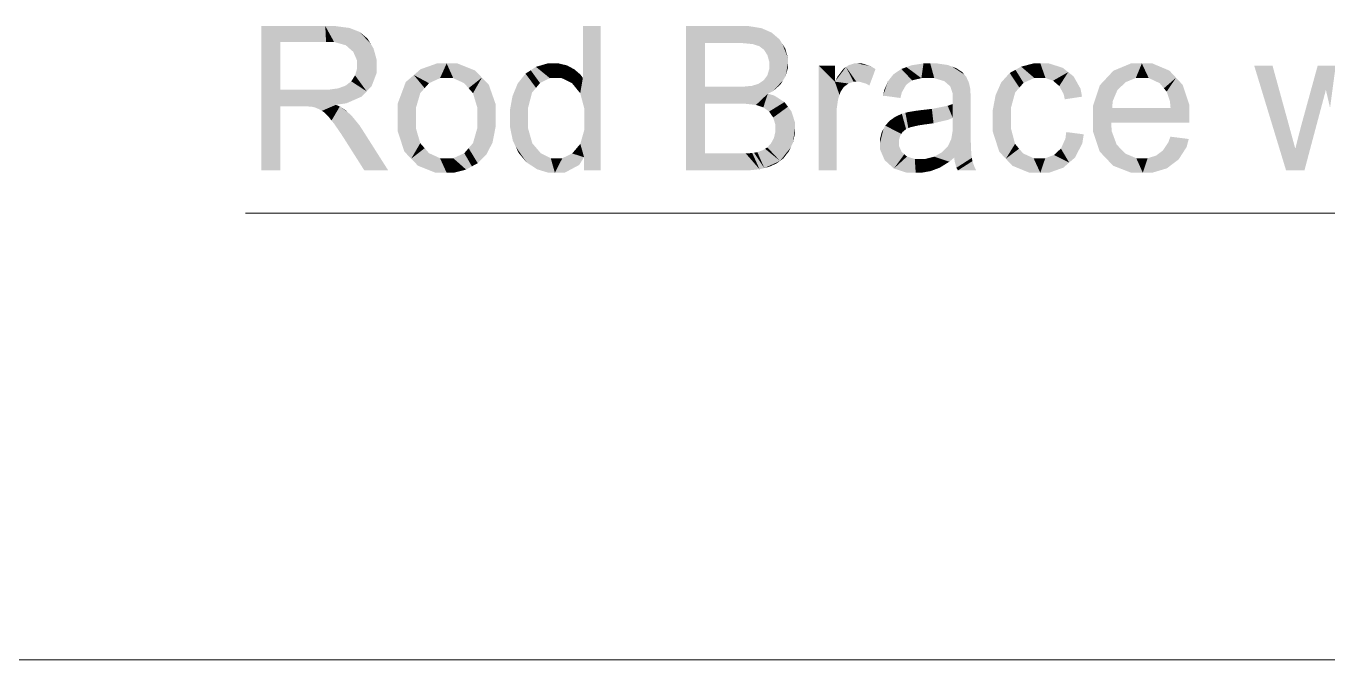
# Model space of a CAD drawing. Header units: millimetres. Extents: x 2 to 579, y 1 to 405.
# Drawn here: x 161.01 to 180, y 75.82 to 85.06 of the extents above; entities that cross this region are included whole.
import ezdxf

# ---------------------------------------------------------------- set-up
doc = ezdxf.new("R2010")
doc.units = ezdxf.units.MM
doc.linetypes.add('XKITLINE00', pattern=[0])
doc.layers.add('LinkedObject', color=7, linetype='Continuous', lineweight=0)

# ---------------------------------------------------------------- blocks, each defined once
blk = doc.blocks.new('*A4')
at = {"layer": 'LinkedObject'}
for points in [[(164.72, 84.134), (164.442, 82.957), (164.442, 85.063)], [(164.442, 85.063), (164.72, 84.831), (164.72, 84.134)], [(165.385, 84.831), (164.442, 85.063), (165.374, 85.063)], [(164.72, 84.831), (164.442, 85.063), (165.385, 84.831)], [(165.374, 85.063), (165.502, 84.831), (165.385, 84.831)], [(165.728, 85.035), (165.374, 85.063), (165.514, 85.063)], [(165.801, 85.006), (165.374, 85.063), (165.728, 85.035)], [(165.673, 84.783), (165.374, 85.063), (165.801, 85.006)], [(165.502, 84.831), (165.374, 85.063), (165.673, 84.783)], [(169.389, 85.063), (169.13, 84.307), (169.13, 85.063)], [(169.389, 85.063), (169.153, 83.854), (169.13, 84.307)], [(169.153, 83.854), (169.389, 85.063), (169.389, 82.957)], [(170.633, 85.063), (170.911, 83.93), (170.633, 82.957)], [(170.911, 84.178), (170.911, 83.93), (170.633, 85.063)], [(170.633, 85.063), (170.911, 84.815), (170.911, 84.178)], [(171.333, 84.815), (170.633, 85.063), (171.424, 85.063)], [(170.911, 84.815), (170.633, 85.063), (171.333, 84.815)], [(171.333, 84.815), (171.424, 85.063), (171.447, 84.815)], [(171.424, 85.063), (171.607, 84.8), (171.447, 84.815)], [(171.544, 85.063), (171.607, 84.8), (171.424, 85.063)], [(171.738, 85.031), (171.607, 84.8), (171.544, 85.063)], [(165.801, 85.006), (165.727, 84.735), (165.673, 84.783)], [(165.874, 84.978), (165.727, 84.735), (165.801, 85.006)], [(165.727, 84.735), (165.874, 84.978), (165.782, 84.687)], [(165.782, 84.687), (165.874, 84.978), (166.035, 84.806)], [(166.035, 84.806), (165.874, 84.978), (165.991, 84.878)], [(171.607, 84.8), (171.738, 85.031), (171.654, 84.785)], [(171.654, 84.785), (171.738, 85.031), (171.701, 84.77)], [(171.701, 84.77), (171.738, 85.031), (171.811, 84.999)], [(171.811, 84.999), (171.773, 84.716), (171.701, 84.77)], [(171.884, 84.967), (171.773, 84.716), (171.811, 84.999)], [(171.998, 84.869), (171.773, 84.716), (171.884, 84.967)], [(166.035, 84.806), (165.836, 84.564), (165.782, 84.687)], [(166.078, 84.734), (165.836, 84.564), (166.035, 84.806)], [(166.122, 84.575), (165.836, 84.564), (166.078, 84.734)], [(172.04, 84.802), (171.773, 84.716), (171.998, 84.869)], [(171.773, 84.716), (172.04, 84.802), (171.798, 84.676)], [(172.04, 84.802), (171.823, 84.636), (171.798, 84.676)], [(171.823, 84.636), (172.04, 84.802), (171.848, 84.544)], [(171.848, 84.544), (172.04, 84.802), (172.122, 84.524)], [(172.122, 84.597), (172.04, 84.802), (172.081, 84.736)], [(172.122, 84.524), (172.04, 84.802), (172.122, 84.597)], [(166.122, 84.488), (165.836, 84.564), (166.122, 84.575)], [(165.836, 84.564), (166.122, 84.488), (165.836, 84.489)], [(167.003, 84.518), (166.665, 84.348), (166.763, 84.433)], [(167.144, 84.518), (166.665, 84.348), (167.003, 84.518)], [(167.047, 84.303), (166.665, 84.348), (167.144, 84.518)], [(167.047, 84.303), (167.144, 84.518), (167.144, 84.303)], [(167.144, 84.518), (167.24, 84.303), (167.144, 84.303)], [(167.558, 84.415), (167.144, 84.518), (167.301, 84.518)], [(167.658, 84.311), (167.144, 84.518), (167.558, 84.415)], [(167.399, 84.23), (167.144, 84.518), (167.658, 84.311)], [(167.24, 84.303), (167.144, 84.518), (167.399, 84.23)], [(168.616, 84.518), (168.649, 84.303), (168.446, 84.468)], [(168.71, 84.518), (168.649, 84.303), (168.616, 84.518)], [(168.649, 84.303), (168.71, 84.518), (168.735, 84.303)], [(168.71, 84.518), (168.823, 84.303), (168.735, 84.303)], [(168.778, 84.518), (168.823, 84.303), (168.71, 84.518)], [(168.901, 84.488), (168.823, 84.303), (168.778, 84.518)], [(171.821, 84.344), (172.122, 84.524), (172.049, 84.27)], [(171.848, 84.436), (172.122, 84.524), (171.821, 84.344)], [(172.122, 84.524), (171.848, 84.491), (171.848, 84.544)], [(171.848, 84.491), (172.122, 84.524), (171.848, 84.436)], [(172.049, 84.27), (172.122, 84.524), (172.086, 84.33)], [(172.086, 84.33), (172.122, 84.524), (172.122, 84.457)], [(173.006, 84.492), (173.12, 84.25), (172.968, 84.466)], [(173.089, 84.518), (173.12, 84.25), (173.006, 84.492)], [(173.134, 84.518), (173.12, 84.25), (173.089, 84.518)], [(173.134, 84.518), (173.167, 84.25), (173.12, 84.25)], [(173.331, 84.476), (173.134, 84.518), (173.199, 84.518)], [(173.398, 84.435), (173.134, 84.518), (173.331, 84.476)], [(173.261, 84.223), (173.134, 84.518), (173.398, 84.435)], [(173.167, 84.25), (173.134, 84.518), (173.261, 84.223)], [(174.098, 84.518), (173.85, 84.464), (173.924, 84.491)], [(174.067, 84.303), (173.85, 84.464), (174.098, 84.518)], [(174.067, 84.303), (174.098, 84.518), (174.158, 84.303)], [(174.158, 84.303), (174.098, 84.518), (174.255, 84.303)], [(174.196, 84.518), (174.255, 84.303), (174.098, 84.518)], [(174.452, 84.495), (174.196, 84.518), (174.294, 84.518)], [(174.513, 84.472), (174.196, 84.518), (174.452, 84.495)], [(174.402, 84.259), (174.196, 84.518), (174.513, 84.472)], [(174.255, 84.303), (174.196, 84.518), (174.402, 84.259)], [(175.704, 84.518), (175.715, 84.305), (175.522, 84.471)], [(175.802, 84.518), (175.715, 84.305), (175.704, 84.518)], [(175.715, 84.305), (175.802, 84.518), (175.812, 84.305)], [(175.802, 84.518), (175.877, 84.305), (175.812, 84.305)], [(176.129, 84.454), (175.802, 84.518), (175.926, 84.518)], [(176.208, 84.391), (175.802, 84.518), (176.129, 84.454)], [(175.987, 84.266), (175.802, 84.518), (176.208, 84.391)], [(175.877, 84.305), (175.802, 84.518), (175.987, 84.266)], [(177.282, 84.518), (176.867, 84.411), (177.124, 84.518)], [(177.194, 84.305), (176.867, 84.411), (177.282, 84.518)], [(177.194, 84.305), (177.282, 84.518), (177.283, 84.305)], [(177.282, 84.518), (177.382, 84.305), (177.283, 84.305)], [(177.684, 84.413), (177.282, 84.518), (177.435, 84.518)], [(177.781, 84.309), (177.282, 84.518), (177.684, 84.413)], [(177.542, 84.23), (177.282, 84.518), (177.781, 84.309)], [(177.382, 84.305), (177.282, 84.518), (177.542, 84.23)], [(165.78, 84.3), (165.977, 84.111), (165.752, 84.257)], [(165.808, 84.344), (165.977, 84.111), (165.78, 84.3)], [(165.808, 84.344), (166.122, 84.488), (165.977, 84.111)], [(165.836, 84.438), (166.122, 84.488), (165.808, 84.344)], [(166.122, 84.488), (165.836, 84.438), (165.836, 84.489)], [(165.977, 84.111), (166.122, 84.488), (166.05, 84.187)], [(166.05, 84.187), (166.122, 84.488), (166.122, 84.376)], [(166.665, 84.348), (166.43, 83.72), (166.547, 84.246)], [(166.759, 84.085), (166.43, 83.72), (166.665, 84.348)], [(166.665, 84.348), (166.887, 84.23), (166.823, 84.158)], [(166.887, 84.23), (166.665, 84.348), (167.047, 84.303)], [(166.759, 84.085), (166.665, 84.348), (166.823, 84.158)], [(167.399, 84.23), (167.658, 84.311), (167.464, 84.157)], [(167.658, 84.311), (167.528, 84.084), (167.464, 84.157)], [(167.528, 84.084), (167.658, 84.311), (167.592, 83.87)], [(167.592, 83.87), (167.658, 84.311), (167.858, 83.742)], [(167.858, 83.924), (167.658, 84.311), (167.758, 84.208)], [(167.858, 83.742), (167.658, 84.311), (167.858, 83.924)], [(168.294, 84.369), (168.447, 84.162), (168.18, 84.226)], [(168.505, 84.232), (168.294, 84.369), (168.37, 84.418)], [(168.447, 84.162), (168.294, 84.369), (168.505, 84.232)], [(168.446, 84.468), (168.649, 84.303), (168.37, 84.418)], [(168.37, 84.418), (168.649, 84.303), (168.505, 84.232)], [(168.955, 84.459), (168.823, 84.303), (168.901, 84.488)], [(168.955, 84.459), (168.972, 84.23), (168.823, 84.303)], [(169.008, 84.43), (168.972, 84.23), (168.955, 84.459)], [(169.096, 84.354), (168.972, 84.23), (169.008, 84.43)], [(169.13, 84.307), (168.972, 84.23), (169.096, 84.354)], [(168.972, 84.23), (169.13, 84.307), (169.032, 84.156)], [(169.032, 84.156), (169.13, 84.307), (169.092, 84.083)], [(169.13, 84.307), (169.153, 83.854), (169.092, 84.083)], [(171.794, 84.308), (172.049, 84.27), (171.767, 84.271)], [(172.049, 84.27), (171.794, 84.308), (171.821, 84.344)], [(172.571, 84.484), (172.805, 84.252), (172.571, 82.957)], [(172.805, 84.252), (172.571, 84.484), (172.805, 84.484)], [(172.968, 84.466), (172.805, 84.252), (172.931, 84.44)], [(173.078, 84.25), (172.805, 84.252), (172.968, 84.466)], [(172.931, 84.44), (172.805, 84.252), (172.849, 84.333)], [(172.968, 84.466), (173.12, 84.25), (173.078, 84.25)], [(173.261, 84.223), (173.398, 84.435), (173.309, 84.196)], [(173.621, 84.31), (173.508, 84.048), (173.582, 84.26)], [(173.846, 84.207), (173.508, 84.048), (173.621, 84.31)], [(173.661, 84.36), (173.932, 84.271), (173.621, 84.31)], [(173.846, 84.207), (173.621, 84.31), (173.889, 84.239)], [(173.889, 84.239), (173.621, 84.31), (173.932, 84.271)], [(173.775, 84.437), (173.932, 84.271), (173.661, 84.36)], [(173.85, 84.464), (173.932, 84.271), (173.775, 84.437)], [(173.932, 84.271), (173.85, 84.464), (174.067, 84.303)], [(174.402, 84.259), (174.513, 84.472), (174.452, 84.215)], [(174.452, 84.215), (174.513, 84.472), (174.489, 84.183)], [(174.513, 84.472), (174.525, 84.072), (174.489, 84.183)], [(174.693, 84.356), (174.525, 84.072), (174.513, 84.472)], [(174.664, 84.391), (174.513, 84.472), (174.574, 84.449)], [(174.693, 84.356), (174.513, 84.472), (174.664, 84.391)], [(174.722, 84.321), (174.525, 84.072), (174.693, 84.356)], [(174.762, 84.233), (174.525, 84.072), (174.722, 84.321)], [(175.355, 84.379), (175.496, 84.165), (175.231, 84.24)], [(175.557, 84.235), (175.355, 84.379), (175.439, 84.425)], [(175.496, 84.165), (175.355, 84.379), (175.557, 84.235)], [(175.522, 84.471), (175.715, 84.305), (175.439, 84.425)], [(175.439, 84.425), (175.715, 84.305), (175.557, 84.235)], [(175.987, 84.266), (176.208, 84.391), (176.033, 84.227)], [(176.208, 84.391), (176.078, 84.188), (176.033, 84.227)], [(176.078, 84.188), (176.208, 84.391), (176.141, 84.072)], [(176.141, 84.072), (176.208, 84.391), (176.41, 84.033)], [(176.388, 84.149), (176.208, 84.391), (176.287, 84.328)], [(176.41, 84.033), (176.208, 84.391), (176.388, 84.149)], [(176.768, 84.305), (176.57, 83.9), (176.669, 84.199)], [(176.924, 84.126), (176.57, 83.9), (176.768, 84.305)], [(176.867, 84.411), (177.045, 84.245), (176.768, 84.305)], [(176.768, 84.305), (177.045, 84.245), (176.924, 84.126)], [(177.045, 84.245), (176.867, 84.411), (177.194, 84.305)], [(177.542, 84.23), (177.781, 84.309), (177.603, 84.155)], [(177.781, 84.309), (177.644, 84.107), (177.603, 84.155)], [(177.644, 84.107), (177.781, 84.309), (177.692, 83.963)], [(177.692, 83.963), (177.781, 84.309), (177.975, 83.912)], [(177.975, 83.912), (177.781, 84.309), (177.878, 84.205)], [(179.188, 84.484), (179.386, 82.957), (178.921, 84.484)], [(179.431, 83.601), (179.386, 82.957), (179.188, 84.484)], [(179.846, 84.484), (179.966, 84.132), (179.6, 83.589)], [(180.109, 84.484), (179.966, 84.132), (179.846, 84.484)], [(179.966, 84.132), (180.109, 84.484), (180.027, 83.87)], [(164.72, 84.134), (164.72, 83.892), (164.442, 82.957)], [(165.042, 83.892), (164.72, 84.134), (165.318, 84.134)], [(164.72, 83.892), (164.72, 84.134), (165.042, 83.892)], [(165.042, 83.892), (165.318, 84.134), (165.096, 83.892)], [(165.096, 83.892), (165.318, 84.134), (165.173, 83.887)], [(165.173, 83.887), (165.318, 84.134), (165.197, 83.882)], [(165.197, 83.882), (165.318, 84.134), (165.229, 83.874)], [(165.229, 83.874), (165.318, 84.134), (165.293, 83.846)], [(165.293, 83.846), (165.318, 84.134), (165.413, 84.134)], [(165.293, 83.846), (165.413, 84.134), (165.324, 83.826)], [(165.413, 84.134), (165.53, 83.915), (165.324, 83.826)], [(165.562, 84.154), (165.53, 83.915), (165.413, 84.134)], [(165.53, 83.915), (165.562, 84.154), (165.681, 83.936)], [(165.616, 84.174), (165.977, 84.111), (165.562, 84.154)], [(165.905, 84.034), (165.562, 84.154), (165.977, 84.111)], [(165.681, 83.936), (165.562, 84.154), (165.905, 84.034)], [(165.67, 84.194), (165.977, 84.111), (165.616, 84.174)], [(165.977, 84.111), (165.67, 84.194), (165.752, 84.257)], [(166.547, 84.246), (166.43, 83.72), (166.43, 83.932)], [(168.142, 84.133), (168.066, 83.719), (168.104, 84.04)], [(168.389, 84.092), (168.066, 83.719), (168.142, 84.133)], [(168.18, 84.226), (168.447, 84.162), (168.142, 84.133)], [(168.142, 84.133), (168.447, 84.162), (168.389, 84.092)], [(171.399, 83.93), (170.911, 84.178), (171.368, 84.178)], [(170.911, 83.93), (170.911, 84.178), (171.399, 83.93)], [(171.5, 83.93), (171.368, 84.178), (171.46, 84.178)], [(171.399, 83.93), (171.368, 84.178), (171.5, 83.93)], [(171.594, 84.191), (171.828, 84.077), (171.46, 84.178)], [(171.46, 84.178), (171.828, 84.077), (171.5, 83.93)], [(171.634, 84.203), (171.902, 84.114), (171.594, 84.191)], [(171.828, 84.077), (171.594, 84.191), (171.902, 84.114)], [(171.687, 84.219), (171.902, 84.114), (171.634, 84.203)], [(171.767, 84.271), (172.049, 84.27), (171.687, 84.219)], [(171.687, 84.219), (172.049, 84.27), (171.902, 84.114)], [(171.902, 84.114), (172.049, 84.27), (172.012, 84.21)], [(172.571, 82.957), (172.805, 84.252), (172.83, 82.957)], [(172.805, 84.252), (172.83, 83.756), (172.83, 82.957)], [(172.83, 83.756), (172.805, 84.252), (172.83, 83.838)], [(172.83, 83.838), (172.805, 84.252), (172.851, 83.989)], [(172.851, 83.989), (172.805, 84.252), (172.873, 84.058)], [(172.873, 84.058), (172.805, 84.252), (172.887, 84.103)], [(172.887, 84.103), (172.805, 84.252), (172.935, 84.174)], [(172.935, 84.174), (172.805, 84.252), (172.969, 84.199)], [(172.969, 84.199), (172.805, 84.252), (173.002, 84.225)], [(173.002, 84.225), (172.805, 84.252), (173.078, 84.25)], [(173.582, 84.26), (173.508, 84.048), (173.525, 84.129)], [(173.781, 84.095), (173.508, 84.048), (173.846, 84.207)], [(174.525, 83.986), (174.78, 84.147), (174.524, 83.952)], [(174.524, 83.952), (174.78, 84.147), (174.524, 83.926)], [(174.524, 83.926), (174.78, 84.147), (174.525, 83.724)], [(174.773, 84.18), (174.525, 84.072), (174.762, 84.233)], [(174.525, 84.072), (174.773, 84.18), (174.78, 84.147)], [(174.525, 84.072), (174.78, 84.147), (174.525, 83.993)], [(174.525, 83.993), (174.78, 84.147), (174.525, 83.986)], [(174.786, 84.028), (174.525, 83.724), (174.78, 84.147)], [(175.19, 84.147), (175.108, 83.715), (175.149, 84.054)], [(175.435, 84.095), (175.108, 83.715), (175.19, 84.147)], [(175.231, 84.24), (175.496, 84.165), (175.19, 84.147)], [(175.19, 84.147), (175.496, 84.165), (175.435, 84.095)], [(176.857, 83.967), (176.57, 83.9), (176.924, 84.126)], [(179.6, 83.589), (179.966, 84.132), (179.653, 82.957)], [(166.695, 83.866), (166.43, 83.72), (166.759, 84.085)], [(168.331, 83.87), (168.066, 83.719), (168.389, 84.092)], [(168.104, 84.04), (168.066, 83.719), (168.066, 83.833)], [(170.633, 82.957), (170.911, 83.93), (170.911, 83.206)], [(171.5, 83.93), (171.828, 84.077), (171.654, 83.912)], [(171.828, 84.077), (171.708, 83.895), (171.654, 83.912)], [(171.708, 83.895), (171.828, 84.077), (171.762, 83.877)], [(171.762, 83.877), (171.828, 84.077), (171.846, 83.816)], [(172.07, 83.954), (171.828, 84.077), (171.923, 84.049)], [(171.846, 83.816), (171.828, 84.077), (172.07, 83.954)], [(171.846, 83.816), (172.07, 83.954), (171.876, 83.773)], [(171.876, 83.773), (172.07, 83.954), (171.906, 83.729)], [(171.906, 83.729), (172.07, 83.954), (172.121, 83.886)], [(173.508, 84.048), (173.781, 84.095), (173.761, 84.014)], [(174.524, 83.926), (174.525, 83.724), (174.45, 83.9)], [(174.786, 83.941), (174.524, 83.629), (174.525, 83.724)], [(174.786, 83.597), (174.524, 83.629), (174.786, 83.941)], [(174.786, 83.941), (174.525, 83.724), (174.786, 84.028)], [(175.374, 83.873), (175.108, 83.715), (175.435, 84.095)], [(175.149, 84.054), (175.108, 83.715), (175.108, 83.838)], [(176.141, 84.072), (176.41, 84.033), (176.159, 83.995)], [(176.57, 83.9), (176.857, 83.967), (176.85, 83.867)], [(177.692, 83.963), (177.975, 83.912), (177.701, 83.867)], [(164.442, 82.957), (164.72, 83.892), (164.72, 82.957)], [(165.324, 83.826), (165.53, 83.915), (165.355, 83.806)], [(165.53, 83.915), (165.426, 83.736), (165.355, 83.806)], [(165.585, 83.889), (165.426, 83.736), (165.53, 83.915)], [(165.426, 83.736), (165.585, 83.889), (165.465, 83.685)], [(165.465, 83.685), (165.585, 83.889), (165.505, 83.635)], [(165.505, 83.635), (165.585, 83.889), (165.698, 83.81)], [(165.698, 83.81), (165.605, 83.49), (165.505, 83.635)], [(165.698, 83.81), (165.585, 83.889), (165.669, 83.836)], [(165.759, 83.754), (165.605, 83.49), (165.698, 83.81)], [(165.874, 83.614), (165.605, 83.49), (165.759, 83.754)], [(166.43, 83.72), (166.695, 83.866), (166.695, 83.72)], [(167.528, 83.356), (167.858, 83.742), (167.769, 83.279)], [(167.592, 83.579), (167.858, 83.742), (167.528, 83.356)], [(167.592, 83.87), (167.858, 83.742), (167.592, 83.729)], [(167.858, 83.742), (167.592, 83.579), (167.592, 83.729)], [(167.769, 83.279), (167.858, 83.742), (167.813, 83.363)], [(167.813, 83.363), (167.858, 83.742), (167.858, 83.595)], [(168.066, 83.719), (168.331, 83.87), (168.331, 83.719)], [(169.153, 83.854), (169.389, 82.957), (169.153, 83.697)], [(172.121, 83.886), (171.937, 83.627), (171.906, 83.729)], [(172.172, 83.819), (171.937, 83.627), (172.121, 83.886)], [(172.223, 83.659), (171.937, 83.627), (172.172, 83.819)], [(173.689, 83.741), (173.844, 83.56), (173.648, 83.713)], [(173.782, 83.784), (173.844, 83.56), (173.689, 83.741)], [(173.834, 83.798), (173.844, 83.56), (173.782, 83.784)], [(173.872, 83.808), (173.91, 83.588), (173.834, 83.798)], [(173.844, 83.56), (173.834, 83.798), (173.877, 83.574)], [(173.877, 83.574), (173.834, 83.798), (173.91, 83.588)], [(173.987, 83.827), (174.023, 83.614), (173.872, 83.808)], [(173.872, 83.808), (174.023, 83.614), (173.91, 83.588)], [(174.063, 83.837), (174.103, 83.626), (173.987, 83.827)], [(173.987, 83.827), (174.103, 83.626), (174.023, 83.614)], [(174.22, 83.855), (174.244, 83.646), (174.063, 83.837)], [(174.063, 83.837), (174.244, 83.646), (174.103, 83.626)], [(174.45, 83.9), (174.525, 83.724), (174.22, 83.855)], [(174.22, 83.855), (174.525, 83.724), (174.244, 83.646)], [(175.108, 83.715), (175.374, 83.873), (175.374, 83.722)], [(176.85, 83.867), (176.57, 83.708), (176.57, 83.9)], [(176.85, 83.867), (177.975, 83.723), (176.57, 83.708)], [(177.701, 83.867), (177.975, 83.723), (176.85, 83.867)], [(177.975, 83.723), (177.701, 83.867), (177.975, 83.912)], [(165.605, 83.49), (165.874, 83.614), (165.666, 83.395)], [(165.666, 83.395), (165.874, 83.614), (165.928, 83.53)], [(166.43, 83.72), (166.627, 83.129), (166.43, 83.527)], [(166.695, 83.574), (166.627, 83.129), (166.43, 83.72)], [(166.695, 83.574), (166.43, 83.72), (166.695, 83.72)], [(166.759, 83.355), (166.627, 83.129), (166.695, 83.574)], [(168.066, 83.719), (168.331, 83.572), (168.066, 83.602)], [(168.331, 83.572), (168.066, 83.719), (168.331, 83.719)], [(168.066, 83.602), (168.331, 83.572), (168.108, 83.395)], [(168.108, 83.395), (168.331, 83.572), (168.15, 83.305)], [(168.15, 83.305), (168.331, 83.572), (168.393, 83.353)], [(169.153, 83.555), (169.389, 82.957), (169.093, 83.344)], [(169.153, 83.697), (169.389, 82.957), (169.153, 83.555)], [(171.916, 83.429), (172.223, 83.567), (172.161, 83.292)], [(171.937, 83.517), (172.223, 83.567), (171.916, 83.429)], [(172.223, 83.567), (171.937, 83.627), (172.223, 83.659)], [(171.937, 83.627), (172.223, 83.567), (171.937, 83.568)], [(172.223, 83.567), (171.937, 83.517), (171.937, 83.568)], [(172.161, 83.292), (172.223, 83.567), (172.192, 83.356)], [(172.192, 83.356), (172.223, 83.567), (172.223, 83.494)], [(173.515, 83.565), (173.464, 83.36), (173.489, 83.518)], [(173.758, 83.462), (173.464, 83.36), (173.515, 83.565)], [(173.54, 83.611), (173.775, 83.49), (173.515, 83.565)], [(173.515, 83.565), (173.775, 83.49), (173.758, 83.462)], [(173.607, 83.685), (173.775, 83.49), (173.54, 83.611)], [(173.793, 83.518), (173.607, 83.685), (173.648, 83.713)], [(173.775, 83.49), (173.607, 83.685), (173.793, 83.518)], [(173.648, 83.713), (173.844, 83.56), (173.793, 83.518)], [(174.244, 83.646), (174.525, 83.724), (174.455, 83.695)], [(174.503, 83.414), (174.786, 83.597), (174.786, 83.416)], [(174.524, 83.543), (174.786, 83.597), (174.503, 83.414)], [(174.786, 83.597), (174.524, 83.543), (174.524, 83.629)], [(175.374, 83.568), (175.108, 83.715), (175.374, 83.722)], [(175.108, 83.715), (175.299, 83.128), (175.108, 83.524)], [(175.374, 83.568), (175.299, 83.128), (175.108, 83.715)], [(175.433, 83.345), (175.299, 83.128), (175.374, 83.568)], [(177.975, 83.712), (176.57, 83.708), (177.975, 83.723)], [(177.974, 83.677), (176.57, 83.708), (177.975, 83.712)], [(176.57, 83.708), (176.766, 83.129), (176.57, 83.522)], [(176.843, 83.529), (176.766, 83.129), (176.57, 83.708)], [(176.843, 83.529), (176.57, 83.708), (176.835, 83.654)], [(177.973, 83.654), (176.57, 83.708), (177.974, 83.677)], [(176.835, 83.654), (176.57, 83.708), (177.973, 83.654)], [(179.52, 83.275), (179.386, 82.957), (179.431, 83.601)], [(179.6, 83.589), (179.653, 82.957), (179.563, 83.444)], [(165.666, 83.395), (165.928, 83.53), (165.944, 82.957)], [(165.944, 82.957), (165.928, 83.53), (166.292, 82.957)], [(166.43, 83.527), (166.627, 83.129), (166.528, 83.231)], [(166.627, 83.129), (166.759, 83.355), (166.823, 83.282)], [(167.769, 83.279), (167.464, 83.282), (167.528, 83.356)], [(168.393, 83.353), (168.31, 83.074), (168.15, 83.305)], [(168.455, 83.281), (168.31, 83.074), (168.393, 83.353)], [(171.874, 83.352), (172.161, 83.292), (171.821, 83.293)], [(171.895, 83.39), (172.161, 83.292), (171.874, 83.352)], [(172.161, 83.292), (171.895, 83.39), (171.916, 83.429)], [(173.489, 83.518), (173.464, 83.36), (173.464, 83.416)], [(173.74, 83.401), (173.464, 83.36), (173.758, 83.462)], [(173.464, 83.36), (173.74, 83.401), (173.74, 83.367)], [(173.74, 83.315), (173.464, 83.36), (173.74, 83.367)], [(173.464, 83.36), (173.74, 83.315), (173.464, 83.264)], [(174.37, 83.224), (174.786, 83.416), (174.795, 83.188)], [(174.455, 83.313), (174.786, 83.416), (174.37, 83.224)], [(174.482, 83.37), (174.786, 83.416), (174.455, 83.313)], [(174.786, 83.416), (174.482, 83.37), (174.503, 83.414)], [(175.108, 83.524), (175.299, 83.128), (175.203, 83.23)], [(176.102, 83.276), (176.435, 83.484), (176.222, 83.072)], [(176.167, 83.42), (176.435, 83.484), (176.102, 83.276)], [(176.435, 83.484), (176.167, 83.42), (176.18, 83.517)], [(176.222, 83.072), (176.435, 83.484), (176.308, 83.146)], [(176.308, 83.146), (176.435, 83.484), (176.414, 83.352)], [(176.57, 83.522), (176.766, 83.129), (176.668, 83.232)], [(176.914, 83.336), (176.766, 83.129), (176.843, 83.529)], [(177.589, 83.248), (177.966, 83.416), (177.818, 83.117)], [(177.669, 83.368), (177.966, 83.416), (177.589, 83.248)], [(177.966, 83.416), (177.669, 83.368), (177.698, 83.45)], [(177.818, 83.117), (177.966, 83.416), (177.935, 83.299)], [(179.563, 83.444), (179.653, 82.957), (179.523, 83.287)], [(166.887, 83.209), (166.627, 83.129), (166.823, 83.282)], [(166.887, 83.209), (167.144, 82.923), (166.627, 83.129)], [(167.047, 83.136), (167.144, 82.923), (166.887, 83.209)], [(167.512, 83.017), (167.24, 83.136), (167.401, 83.209)], [(167.464, 83.282), (167.597, 83.063), (167.401, 83.209)], [(167.401, 83.209), (167.597, 83.063), (167.512, 83.017)], [(167.725, 83.194), (167.464, 83.282), (167.769, 83.279)], [(167.597, 83.063), (167.464, 83.282), (167.725, 83.194)], [(168.15, 83.305), (168.31, 83.074), (168.192, 83.215)], [(168.31, 83.074), (168.455, 83.281), (168.387, 83.024)], [(168.387, 83.024), (168.455, 83.281), (168.517, 83.208)], [(168.517, 83.208), (168.722, 82.923), (168.387, 83.024)], [(168.662, 83.136), (168.722, 82.923), (168.517, 83.208)], [(168.975, 83.205), (169.148, 83.15), (168.831, 83.136)], [(169.148, 83.15), (168.975, 83.205), (169.034, 83.275)], [(169.093, 83.344), (169.148, 83.15), (169.034, 83.275)], [(169.093, 83.344), (169.389, 82.957), (169.148, 83.15)], [(170.911, 83.206), (171.436, 82.957), (170.633, 82.957)], [(171.437, 83.206), (171.436, 82.957), (170.911, 83.206)], [(171.437, 83.206), (171.537, 82.957), (171.436, 82.957)], [(171.505, 83.206), (171.537, 82.957), (171.437, 83.206)], [(171.6, 83.211), (171.707, 82.975), (171.505, 83.206)], [(171.505, 83.206), (171.707, 82.975), (171.537, 82.957)], [(171.627, 83.216), (171.707, 82.975), (171.6, 83.211)], [(171.776, 82.992), (171.627, 83.216), (171.675, 83.224)], [(171.707, 82.975), (171.627, 83.216), (171.776, 82.992)], [(171.756, 83.253), (172.006, 83.096), (171.675, 83.224)], [(171.675, 83.224), (172.006, 83.096), (171.776, 82.992)], [(171.788, 83.273), (172.006, 83.096), (171.756, 83.253)], [(172.006, 83.096), (171.788, 83.273), (171.821, 83.293)], [(171.821, 83.293), (172.161, 83.292), (172.006, 83.096)], [(172.006, 83.096), (172.161, 83.292), (172.052, 83.131)], [(172.052, 83.131), (172.161, 83.292), (172.13, 83.229)], [(173.464, 83.264), (173.74, 83.315), (173.531, 83.108)], [(173.531, 83.108), (173.74, 83.315), (173.599, 83.046)], [(173.599, 83.046), (173.74, 83.315), (173.779, 83.229)], [(173.779, 83.229), (173.666, 82.985), (173.599, 83.046)], [(173.818, 83.194), (173.666, 82.985), (173.779, 83.229)], [(173.857, 83.16), (173.666, 82.985), (173.818, 83.194)], [(174.546, 83.144), (174.253, 83.158), (174.312, 83.191)], [(174.37, 83.224), (174.795, 83.188), (174.312, 83.191)], [(174.795, 83.188), (174.546, 83.144), (174.312, 83.191)], [(174.546, 83.144), (174.795, 83.188), (174.552, 83.091)], [(174.552, 83.091), (174.795, 83.188), (174.803, 83.141)], [(175.299, 83.128), (175.433, 83.345), (175.491, 83.275)], [(175.55, 83.206), (175.299, 83.128), (175.491, 83.275)], [(175.55, 83.206), (175.801, 82.923), (175.299, 83.128)], [(175.703, 83.136), (175.801, 82.923), (175.55, 83.206)], [(176.001, 83.183), (176.222, 83.072), (175.874, 83.136)], [(176.222, 83.072), (176.001, 83.183), (176.051, 83.23)], [(176.102, 83.276), (176.222, 83.072), (176.051, 83.23)], [(176.766, 83.129), (176.914, 83.336), (176.864, 83.026)], [(176.977, 83.269), (176.864, 83.026), (176.914, 83.336)], [(177.041, 83.203), (176.864, 83.026), (176.977, 83.269)], [(177.041, 83.203), (177.296, 82.923), (176.864, 83.026)], [(177.201, 83.136), (177.296, 82.923), (177.041, 83.203)], [(177.489, 83.173), (177.732, 83.053), (177.367, 83.136)], [(177.539, 83.211), (177.818, 83.117), (177.489, 83.173)], [(177.732, 83.053), (177.489, 83.173), (177.818, 83.117)], [(177.589, 83.248), (177.818, 83.117), (177.539, 83.211)], [(179.386, 82.957), (179.52, 83.275), (179.653, 82.957)], [(179.523, 83.287), (179.653, 82.957), (179.52, 83.275)], [(166.627, 83.129), (167.144, 82.923), (166.726, 83.026)], [(166.726, 83.026), (167.144, 82.923), (166.984, 82.923)], [(167.144, 82.923), (167.047, 83.136), (167.144, 83.136)], [(167.144, 82.923), (167.24, 83.136), (167.244, 82.923)], [(167.24, 83.136), (167.144, 82.923), (167.144, 83.136)], [(167.428, 82.97), (167.24, 83.136), (167.512, 83.017)], [(167.244, 82.923), (167.24, 83.136), (167.428, 82.97)], [(168.387, 83.024), (168.722, 82.923), (168.463, 82.974)], [(168.463, 82.974), (168.722, 82.923), (168.631, 82.923)], [(168.722, 82.923), (168.662, 83.136), (168.746, 83.136)], [(168.722, 82.923), (169.148, 83.15), (168.863, 82.923)], [(168.831, 83.136), (169.148, 83.15), (168.722, 82.923)], [(168.831, 83.136), (168.722, 82.923), (168.746, 83.136)], [(168.863, 82.923), (169.148, 83.15), (169.076, 83.037)], [(169.148, 83.15), (169.389, 82.957), (169.148, 82.957)], [(171.776, 82.992), (172.006, 83.096), (171.845, 83.01)], [(171.845, 83.01), (172.006, 83.096), (171.96, 83.062)], [(173.666, 82.985), (173.857, 83.16), (173.859, 82.923)], [(173.984, 82.923), (173.857, 83.16), (173.971, 83.125)], [(173.859, 82.923), (173.857, 83.16), (173.984, 82.923)], [(173.971, 83.125), (174.06, 82.923), (173.984, 82.923)], [(174.046, 83.125), (174.06, 82.923), (173.971, 83.125)], [(174.121, 83.125), (174.06, 82.923), (174.046, 83.125)], [(174.06, 82.923), (174.121, 83.125), (174.203, 82.948)], [(174.269, 82.973), (174.121, 83.125), (174.253, 83.158)], [(174.203, 82.948), (174.121, 83.125), (174.269, 82.973)], [(174.474, 83.084), (174.253, 83.158), (174.546, 83.144)], [(174.335, 82.998), (174.253, 83.158), (174.474, 83.084)], [(174.269, 82.973), (174.253, 83.158), (174.335, 82.998)], [(174.803, 83.141), (174.578, 82.997), (174.552, 83.091)], [(174.811, 83.093), (174.578, 82.997), (174.803, 83.141)], [(174.811, 83.093), (174.599, 82.957), (174.578, 82.997)], [(174.844, 83.001), (174.599, 82.957), (174.811, 83.093)], [(174.599, 82.957), (174.844, 83.001), (174.868, 82.957)], [(175.299, 83.128), (175.801, 82.923), (175.394, 83.026)], [(175.394, 83.026), (175.801, 82.923), (175.645, 82.923)], [(175.801, 82.923), (175.703, 83.136), (175.798, 83.136)], [(175.874, 83.136), (175.801, 82.923), (175.798, 83.136)], [(175.874, 83.136), (176.222, 83.072), (175.801, 82.923)], [(175.801, 82.923), (176.222, 83.072), (175.926, 82.923)], [(175.926, 82.923), (176.222, 83.072), (176.137, 82.998)], [(176.864, 83.026), (177.296, 82.923), (177.129, 82.923)], [(177.296, 83.136), (177.296, 82.923), (177.201, 83.136)], [(177.367, 83.136), (177.732, 83.053), (177.296, 82.923)], [(177.367, 83.136), (177.296, 82.923), (177.296, 83.136)], [(177.296, 82.923), (177.732, 83.053), (177.429, 82.923)], [(177.429, 82.923), (177.732, 83.053), (177.647, 82.988)]]:
    blk.add_hatch(color=7, dxfattribs=at).paths.add_polyline_path(points, flags=17)
at = {"layer": 'LinkedObject', "color": 7, "linetype": 'XKITLINE00', "lineweight": 0}
for p, q in [((164.21, 82.334), (166.333, 82.334)), ((166.333, 82.334), (167.967, 82.334)), ((167.967, 82.334), (169.601, 82.334)), ((169.601, 82.334), (170.418, 82.334)), ((170.418, 82.334), (172.379, 82.334)), ((172.379, 82.334), (173.358, 82.334)), ((173.358, 82.334), (174.993, 82.334)), ((174.993, 82.334), (176.463, 82.334)), ((176.463, 82.334), (178.097, 82.334)), ((178.097, 82.334), (178.914, 82.334)), ((178.914, 82.334), (181.037, 82.334))]:
    blk.add_line(p, q, dxfattribs=at)
at = {"layer": 'LinkedObject', "color": 2, "linetype": 'XKITLINE00', "lineweight": 0}
blk.add_line((227.212, 75.82), (143.06, 75.82), dxfattribs=at)

msp = doc.modelspace()

# ---------------------------------------------------------------- block references
at = {"lineweight": 0}
msp.add_blockref('*A4', (0, 0), dxfattribs=at)

doc.saveas('drawing.dxf')
